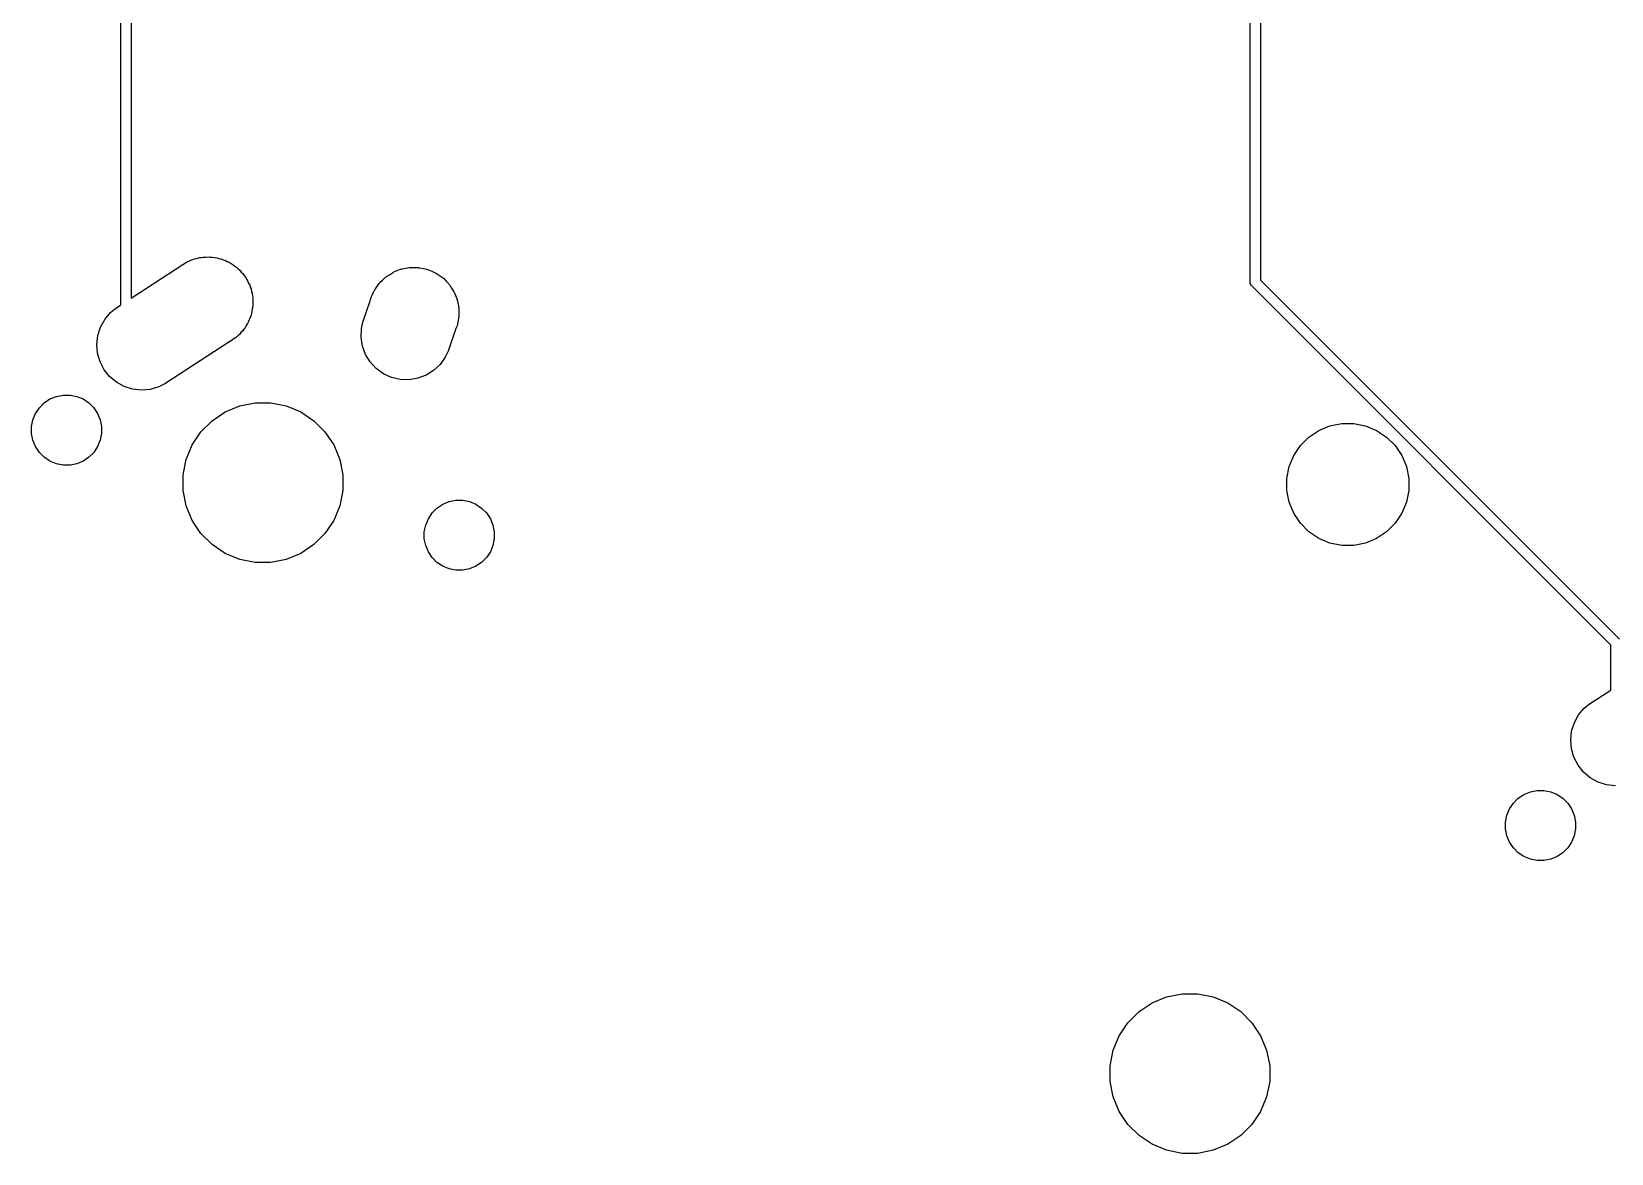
# Model space of a CAD drawing. Extents: x -26.1 to -7.5, y -7.6 to -2.2.
# Drawn here: x -18.507 to -16.952, y -7.202 to -6.099 of the extents above; entities that cross this region are included whole.
import ezdxf

# ---------------------------------------------------------------- set-up
doc = ezdxf.new("R2010")
doc.units = 0
doc.header["$MEASUREMENT"] = 0
doc.layers.add('BLACK', color=7, linetype='CONTINUOUS')

msp = doc.modelspace()

# ---------------------------------------------------------------- linework, layer by layer
at = {"layer": 'BLACK', "linetype": 'CONTINUOUS'}
for p, q in [((-18.4187, -6.36786), (-18.4187, -5.72045)), ((-18.4087, -5.72228), (-18.4087, -6.36134)), ((-17.3078, -6.34528), (-17.3078, -6.0015)), ((-17.2978, -5.99967), (-17.2978, -6.34345)), ((-18.3543, -6.32585), (-18.352, -6.32491)), ((-18.352, -6.32491), (-18.3499, -6.32379)), ((-18.3499, -6.32379), (-18.348, -6.32325)), ((-18.348, -6.32325), (-18.3462, -6.32251)), ((-18.3462, -6.32251), (-18.3438, -6.32203)), ((-18.3438, -6.32203), (-18.3415, -6.32135)), ((-18.3415, -6.32135), (-18.3396, -6.32118)), ((-18.3396, -6.32118), (-18.3377, -6.32081)), ((-18.3377, -6.32081), (-18.3352, -6.32081)), ((-18.3352, -6.32081), (-18.3328, -6.32059)), ((-18.3328, -6.32059), (-18.3309, -6.32081)), ((-18.3309, -6.32081), (-18.329, -6.32081)), ((-18.329, -6.32081), (-18.3266, -6.32128)), ((-18.3266, -6.32128), (-18.3241, -6.32155)), ((-18.3241, -6.32155), (-18.3223, -6.32213)), ((-18.3223, -6.32213), (-18.3204, -6.32251)), ((-18.3204, -6.32251), (-18.3181, -6.32344)), ((-18.3181, -6.32344), (-18.3158, -6.32417)), ((-18.3158, -6.32417), (-18.3141, -6.32511)), ((-18.3141, -6.32511), (-18.3123, -6.32585)), ((-18.4087, -6.36134), (-18.3577, -6.32813)), ((-18.3577, -6.32813), (-18.3543, -6.32585)), ((-18.3123, -6.32585), (-18.3103, -6.3272)), ((-18.3103, -6.3272), (-18.3082, -6.32837)), ((-18.3082, -6.32837), (-18.3067, -6.32962)), ((-18.3067, -6.32962), (-18.3051, -6.33069)), ((-18.3051, -6.33069), (-18.3034, -6.33242)), ((-18.3034, -6.33242), (-18.3015, -6.33399)), ((-18.3015, -6.33399), (-18.3003, -6.33549)), ((-18.3003, -6.33549), (-18.2989, -6.33686)), ((-18.2989, -6.33686), (-18.2976, -6.33889)), ((-18.2976, -6.33889), (-18.296, -6.34079)), ((-18.296, -6.34079), (-18.2951, -6.34251)), ((-18.1589, -6.34098), (-18.1582, -6.34053)), ((-18.1582, -6.34053), (-18.1576, -6.33998)), ((-18.1576, -6.33998), (-18.1546, -6.33811)), ((-18.1546, -6.33811), (-18.1516, -6.33613)), ((-18.1516, -6.33613), (-18.1509, -6.33582)), ((-18.1509, -6.33582), (-18.1502, -6.3354)), ((-18.1502, -6.3354), (-18.1469, -6.33416)), ((-18.1469, -6.33416), (-18.1436, -6.33279)), ((-18.1436, -6.33279), (-18.1428, -6.33264)), ((-18.1428, -6.33264), (-18.142, -6.33235)), ((-18.142, -6.33235), (-18.1385, -6.33179)), ((-18.1385, -6.33179), (-18.135, -6.33109)), ((-18.135, -6.33109), (-18.1342, -6.33109)), ((-18.1342, -6.33109), (-18.1334, -6.33096)), ((-18.1334, -6.33096), (-18.1298, -6.33109)), ((-18.1298, -6.33109), (-18.1263, -6.33109)), ((-18.1263, -6.33109), (-18.1255, -6.33125)), ((-18.1255, -6.33125), (-18.1247, -6.33128)), ((-18.1247, -6.33128), (-18.1212, -6.3321)), ((-18.1212, -6.3321), (-18.1177, -6.33279)), ((-18.1177, -6.33279), (-18.117, -6.3331)), ((-18.117, -6.3331), (-18.1162, -6.33329)), ((-18.1162, -6.33329), (-18.113, -6.33477)), ((-18.113, -6.33477), (-18.1097, -6.33613)), ((-18.1097, -6.33613), (-18.109, -6.33658)), ((-18.109, -6.33658), (-18.1083, -6.33691)), ((-18.1083, -6.33691), (-18.1054, -6.339)), ((-18.1054, -6.339), (-18.1024, -6.34098)), ((-18.2951, -6.34251), (-18.2941, -6.34412)), ((-18.2941, -6.34412), (-18.2931, -6.34637)), ((-18.2931, -6.34637), (-18.292, -6.34853)), ((-18.292, -6.34853), (-18.2915, -6.35039)), ((-18.2915, -6.35039), (-18.2907, -6.35218)), ((-18.2907, -6.35218), (-18.2902, -6.35457)), ((-18.2902, -6.35457), (-18.2896, -6.35691)), ((-18.1713, -6.35769), (-18.1699, -6.3544)), ((-18.1699, -6.3544), (-18.1694, -6.35373)), ((-18.1694, -6.35373), (-18.1691, -6.353)), ((-18.1691, -6.353), (-18.167, -6.35011)), ((-18.167, -6.35011), (-18.165, -6.34715)), ((-18.165, -6.34715), (-18.1645, -6.34658)), ((-18.1645, -6.34658), (-18.164, -6.34592)), ((-18.164, -6.34592), (-18.1614, -6.3435)), ((-18.1614, -6.3435), (-18.1589, -6.34098)), ((-18.1024, -6.34098), (-18.1018, -6.34155)), ((-18.1018, -6.34155), (-18.1012, -6.34202)), ((-18.1012, -6.34202), (-18.0988, -6.34463)), ((-18.0988, -6.34463), (-18.0962, -6.34715)), ((-18.0962, -6.34715), (-18.0958, -6.34782)), ((-18.0958, -6.34782), (-18.0952, -6.34841)), ((-18.0952, -6.34841), (-18.0934, -6.35144)), ((-18.0934, -6.35144), (-18.0914, -6.3544)), ((-18.0914, -6.3544), (-18.0911, -6.35515)), ((-18.0911, -6.35515), (-18.0907, -6.35583)), ((-18.0907, -6.35583), (-18.0894, -6.35917)), ((-17.3079, -6.34552), (-17.3078, -6.34528)), ((-17.3078, -6.3465), (-17.3079, -6.34552)), ((-17.3075, -6.34745), (-17.3078, -6.3465)), ((-17.307, -6.34831), (-17.3075, -6.34745)), ((-17.307, -6.34832), (-17.307, -6.34831)), ((-17.3064, -6.34908), (-17.307, -6.34832)), ((-17.3062, -6.34923), (-17.3064, -6.34908)), ((-16.953, -6.70243), (-17.3062, -6.34923)), ((-17.2978, -6.34345), (-16.9446, -6.69665)), ((-18.4291, -6.37544), (-18.424, -6.37135)), ((-18.424, -6.37135), (-18.4187, -6.36786)), ((-18.2895, -6.37185), (-18.2898, -6.37427)), ((-18.2896, -6.35691), (-18.2894, -6.35884)), ((-18.289, -6.36946), (-18.2895, -6.37185)), ((-18.2894, -6.35884), (-18.289, -6.36073)), ((-18.289, -6.36073), (-18.289, -6.36317)), ((-18.289, -6.36317), (-18.2888, -6.3656)), ((-18.2888, -6.3656), (-18.289, -6.36752)), ((-18.289, -6.36752), (-18.289, -6.36946)), ((-18.1807, -6.38471), (-18.1735, -6.36382)), ((-18.1735, -6.36382), (-18.1732, -6.36246)), ((-18.1732, -6.36246), (-18.1721, -6.3597)), ((-18.1721, -6.3597), (-18.1718, -6.35894)), ((-18.1718, -6.35894), (-18.1713, -6.35769)), ((-18.0894, -6.35917), (-18.0881, -6.36246)), ((-18.0881, -6.36246), (-18.0879, -6.36325)), ((-18.0879, -6.36325), (-18.0876, -6.36401)), ((-18.0876, -6.36401), (-18.087, -6.36752)), ((-18.087, -6.36752), (-18.0864, -6.37102)), ((-18.0864, -6.37102), (-18.0864, -6.37183)), ((-18.0864, -6.37183), (-18.0862, -6.37262)), ((-18.4389, -6.38977), (-18.4347, -6.38213)), ((-18.4347, -6.38213), (-18.4291, -6.37544)), ((-18.2941, -6.38608), (-18.2954, -6.3881)), ((-18.2933, -6.38429), (-18.2941, -6.38608)), ((-18.2924, -6.38259), (-18.2933, -6.38429)), ((-18.2917, -6.38027), (-18.2924, -6.38259)), ((-18.2907, -6.37802), (-18.2917, -6.38027)), ((-18.2903, -6.37612), (-18.2907, -6.37802)), ((-18.2898, -6.37427), (-18.2903, -6.37612)), ((-18.1822, -6.39107), (-18.1807, -6.38471)), ((-18.0874, -6.38481), (-18.0881, -6.3883)), ((-18.0865, -6.38134), (-18.0874, -6.38481)), ((-18.0864, -6.37974), (-18.0865, -6.38054)), ((-18.0865, -6.38054), (-18.0865, -6.38134)), ((-18.0862, -6.37262), (-18.0864, -6.37618)), ((-18.0864, -6.37618), (-18.0864, -6.37974)), ((-18.4425, -6.40676), (-18.4416, -6.39809)), ((-18.4416, -6.39809), (-18.4389, -6.38977)), ((-18.3089, -6.40207), (-18.3123, -6.40435)), ((-18.3073, -6.40101), (-18.3089, -6.40207)), ((-18.3071, -6.40085), (-18.3073, -6.40101)), ((-18.3051, -6.3995), (-18.3071, -6.40085)), ((-18.3037, -6.39813), (-18.3051, -6.3995)), ((-18.3022, -6.39692), (-18.3037, -6.39813)), ((-18.3006, -6.39505), (-18.3022, -6.39692)), ((-18.2989, -6.39333), (-18.3006, -6.39505)), ((-18.2978, -6.39172), (-18.2989, -6.39333)), ((-18.2966, -6.39024), (-18.2978, -6.39172)), ((-18.2954, -6.3881), (-18.2966, -6.39024)), ((-18.1825, -6.39979), (-18.1822, -6.39107)), ((-18.1811, -6.4084), (-18.1825, -6.39979)), ((-18.0892, -6.39106), (-18.0969, -6.41347)), ((-18.0881, -6.3883), (-18.0892, -6.39106)), ((-18.4418, -6.41546), (-18.4425, -6.40676)), ((-18.4393, -6.42383), (-18.4418, -6.41546)), ((-18.3126, -6.40444), (-18.3756, -6.44556)), ((-18.3123, -6.40435), (-18.3126, -6.40444)), ((-18.1781, -6.41658), (-18.1811, -6.4084)), ((-18.1735, -6.424), (-18.1781, -6.41658)), ((-18.0969, -6.41347), (-18.0996, -6.41941)), ((-18.4353, -6.43157), (-18.4393, -6.42383)), ((-18.4298, -6.43838), (-18.4353, -6.43157)), ((-18.1675, -6.43039), (-18.1735, -6.424)), ((-18.1605, -6.4355), (-18.1675, -6.43039)), ((-18.1111, -6.43243), (-18.1185, -6.43701)), ((-18.1047, -6.42649), (-18.1111, -6.43243)), ((-18.0996, -6.41941), (-18.1047, -6.42649)), ((-18.4232, -6.44399), (-18.4298, -6.43838)), ((-18.4155, -6.44819), (-18.4232, -6.44399)), ((-18.4072, -6.45082), (-18.4155, -6.44819)), ((-18.3814, -6.44858), (-18.3898, -6.45102)), ((-18.3756, -6.44556), (-18.3814, -6.44858)), ((-18.1525, -6.43913), (-18.1605, -6.4355)), ((-18.144, -6.44114), (-18.1525, -6.43913)), ((-18.1353, -6.44145), (-18.144, -6.44114)), ((-18.1267, -6.44006), (-18.1353, -6.44145)), ((-18.1185, -6.43701), (-18.1267, -6.44006)), ((-18.4989, -6.46896), (-18.4941, -6.46416)), ((-18.4941, -6.46416), (-18.4885, -6.46039)), ((-18.4885, -6.46039), (-18.4822, -6.4578)), ((-18.4822, -6.4578), (-18.4756, -6.45647)), ((-18.4756, -6.45647), (-18.4688, -6.45647)), ((-18.4688, -6.45647), (-18.4621, -6.4578)), ((-18.4621, -6.4578), (-18.4559, -6.46039)), ((-18.4559, -6.46039), (-18.4502, -6.46416)), ((-18.4502, -6.46416), (-18.4454, -6.46896)), ((-18.3985, -6.45177), (-18.4072, -6.45082)), ((-18.3898, -6.45102), (-18.3985, -6.45177)), ((-18.3019, -6.4672), (-18.2867, -6.46419)), ((-18.2867, -6.46419), (-18.2713, -6.46419)), ((-18.2713, -6.46419), (-18.2561, -6.4672)), ((-18.5053, -6.48087), (-18.5027, -6.4746)), ((-18.5027, -6.4746), (-18.4989, -6.46896)), ((-18.4454, -6.46896), (-18.4417, -6.4746)), ((-18.4417, -6.4746), (-18.4391, -6.48087)), ((-18.329, -6.48171), (-18.3162, -6.47312)), ((-18.3162, -6.47312), (-18.3019, -6.4672)), ((-18.2561, -6.4672), (-18.2418, -6.47312)), ((-18.2418, -6.47312), (-18.229, -6.48171)), ((-18.5066, -6.48753), (-18.5053, -6.48087)), ((-18.5066, -6.49431), (-18.5066, -6.48753)), ((-18.5053, -6.50097), (-18.5066, -6.49431)), ((-18.4391, -6.48087), (-18.4377, -6.48753)), ((-18.4377, -6.49431), (-18.4391, -6.50097)), ((-18.4377, -6.48753), (-18.4377, -6.49431)), ((-18.3486, -6.5055), (-18.34, -6.49264)), ((-18.34, -6.49264), (-18.329, -6.48171)), ((-18.229, -6.48171), (-18.218, -6.49264)), ((-18.218, -6.49264), (-18.2094, -6.5055)), ((-17.2501, -6.49781), (-17.2402, -6.49124)), ((-17.2402, -6.49124), (-17.2293, -6.48672)), ((-17.2293, -6.48672), (-17.2177, -6.48441)), ((-17.2177, -6.48441), (-17.2059, -6.48441)), ((-17.2059, -6.48441), (-17.1943, -6.48672)), ((-17.1943, -6.48672), (-17.1834, -6.49124)), ((-17.1834, -6.49124), (-17.1736, -6.49781)), ((-18.5027, -6.50724), (-18.5053, -6.50097)), ((-18.4989, -6.51288), (-18.5027, -6.50724)), ((-18.4417, -6.50724), (-18.4454, -6.51288)), ((-18.4391, -6.50097), (-18.4417, -6.50724)), ((-18.3545, -6.51979), (-18.3486, -6.5055)), ((-18.2094, -6.5055), (-18.2035, -6.51979)), ((-17.265, -6.51599), (-17.2584, -6.50616)), ((-17.2584, -6.50616), (-17.2501, -6.49781)), ((-17.1736, -6.49781), (-17.1652, -6.50616)), ((-17.1652, -6.50616), (-17.1586, -6.51599)), ((-18.4941, -6.51768), (-18.4989, -6.51288)), ((-18.4885, -6.52145), (-18.4941, -6.51768)), ((-18.4822, -6.52405), (-18.4885, -6.52145)), ((-18.4756, -6.52537), (-18.4822, -6.52405)), ((-18.4688, -6.52537), (-18.4756, -6.52537)), ((-18.4621, -6.52405), (-18.4688, -6.52537)), ((-18.4559, -6.52145), (-18.4621, -6.52405)), ((-18.4502, -6.51768), (-18.4559, -6.52145)), ((-18.4454, -6.51288), (-18.4502, -6.51768)), ((-18.3575, -6.53495), (-18.3545, -6.51979)), ((-18.2035, -6.51979), (-18.2005, -6.53495)), ((-17.2718, -6.5385), (-17.2695, -6.52691)), ((-17.2695, -6.52691), (-17.265, -6.51599)), ((-17.1586, -6.51599), (-17.1541, -6.52691)), ((-17.1541, -6.52691), (-17.1518, -6.5385)), ((-18.3575, -6.55042), (-18.3575, -6.53495)), ((-18.2005, -6.53495), (-18.2005, -6.55042)), ((-17.2718, -6.55032), (-17.2718, -6.5385)), ((-17.1518, -6.5385), (-17.1518, -6.55032)), ((-18.3545, -6.56558), (-18.3575, -6.55042)), ((-18.2005, -6.55042), (-18.2035, -6.56558)), ((-17.2695, -6.56191), (-17.2718, -6.55032)), ((-17.1518, -6.55032), (-17.1541, -6.56191)), ((-18.3486, -6.57987), (-18.3545, -6.56558)), ((-18.2035, -6.56558), (-18.2094, -6.57987)), ((-18.1163, -6.57813), (-18.1126, -6.57249)), ((-18.1126, -6.57249), (-18.1078, -6.56769)), ((-18.1078, -6.56769), (-18.1021, -6.56392)), ((-18.1021, -6.56392), (-18.0959, -6.56132)), ((-18.0959, -6.56132), (-18.0892, -6.56)), ((-18.0892, -6.56), (-18.0824, -6.56)), ((-18.0824, -6.56), (-18.0758, -6.56132)), ((-18.0758, -6.56132), (-18.0695, -6.56392)), ((-18.0695, -6.56392), (-18.0639, -6.56769)), ((-18.0639, -6.56769), (-18.0591, -6.57249)), ((-18.0591, -6.57249), (-18.0553, -6.57813)), ((-17.265, -6.57283), (-17.2695, -6.56191)), ((-17.2584, -6.58266), (-17.265, -6.57283)), ((-17.1586, -6.57283), (-17.1652, -6.58266)), ((-17.1541, -6.56191), (-17.1586, -6.57283)), ((-18.34, -6.59273), (-18.3486, -6.57987)), ((-18.2094, -6.57987), (-18.218, -6.59273)), ((-18.1203, -6.59106), (-18.1189, -6.5844)), ((-18.1189, -6.5844), (-18.1163, -6.57813)), ((-18.0553, -6.57813), (-18.0527, -6.5844)), ((-18.0527, -6.5844), (-18.0514, -6.59106)), ((-17.2501, -6.59102), (-17.2584, -6.58266)), ((-17.1652, -6.58266), (-17.1736, -6.59102)), ((-18.329, -6.60366), (-18.34, -6.59273)), ((-18.3162, -6.61225), (-18.329, -6.60366)), ((-18.229, -6.60366), (-18.2418, -6.61225)), ((-18.218, -6.59273), (-18.229, -6.60366)), ((-18.1203, -6.59784), (-18.1203, -6.59106)), ((-18.1189, -6.6045), (-18.1203, -6.59784)), ((-18.1163, -6.61077), (-18.1189, -6.6045)), ((-18.0527, -6.6045), (-18.0553, -6.61077)), ((-18.0514, -6.59784), (-18.0527, -6.6045)), ((-18.0514, -6.59106), (-18.0514, -6.59784)), ((-17.2402, -6.59758), (-17.2501, -6.59102)), ((-17.2293, -6.6021), (-17.2402, -6.59758)), ((-17.2177, -6.60441), (-17.2293, -6.6021)), ((-17.2059, -6.60441), (-17.2177, -6.60441)), ((-17.1943, -6.6021), (-17.2059, -6.60441)), ((-17.1834, -6.59758), (-17.1943, -6.6021)), ((-17.1736, -6.59102), (-17.1834, -6.59758)), ((-18.3019, -6.61817), (-18.3162, -6.61225)), ((-18.2867, -6.62119), (-18.3019, -6.61817)), ((-18.2561, -6.61817), (-18.2713, -6.62119)), ((-18.2418, -6.61225), (-18.2561, -6.61817)), ((-18.1126, -6.61641), (-18.1163, -6.61077)), ((-18.1078, -6.62121), (-18.1126, -6.61641)), ((-18.0591, -6.61641), (-18.0639, -6.62121)), ((-18.0553, -6.61077), (-18.0591, -6.61641)), ((-18.2713, -6.62119), (-18.2867, -6.62119)), ((-18.1021, -6.62498), (-18.1078, -6.62121)), ((-18.0959, -6.62757), (-18.1021, -6.62498)), ((-18.0892, -6.6289), (-18.0959, -6.62757)), ((-18.0824, -6.6289), (-18.0892, -6.6289)), ((-18.0758, -6.62757), (-18.0824, -6.6289)), ((-18.0695, -6.62498), (-18.0758, -6.62757)), ((-18.0639, -6.62121), (-18.0695, -6.62498)), ((-16.953, -6.74666), (-16.953, -6.70243)), ((-16.9791, -6.76444), (-16.974, -6.76035)), ((-16.974, -6.76035), (-16.953, -6.74666)), ((-16.9889, -6.77877), (-16.9847, -6.77113)), ((-16.9847, -6.77113), (-16.9791, -6.76444)), ((-16.9925, -6.79576), (-16.9916, -6.78709)), ((-16.9916, -6.78709), (-16.9889, -6.77877)), ((-16.9918, -6.80446), (-16.9925, -6.79576)), ((-16.9893, -6.81283), (-16.9918, -6.80446)), ((-16.9853, -6.82057), (-16.9893, -6.81283)), ((-16.9798, -6.82738), (-16.9853, -6.82057)), ((-16.9732, -6.83299), (-16.9798, -6.82738)), ((-16.9655, -6.83719), (-16.9732, -6.83299)), ((-16.9572, -6.83982), (-16.9655, -6.83719)), ((-17.0489, -6.85796), (-17.0441, -6.85316)), ((-17.0441, -6.85316), (-17.0385, -6.84939)), ((-17.0385, -6.84939), (-17.0322, -6.8468)), ((-17.0322, -6.8468), (-17.0256, -6.84547)), ((-17.0256, -6.84547), (-17.0188, -6.84547)), ((-17.0188, -6.84547), (-17.0121, -6.8468)), ((-17.0121, -6.8468), (-17.0059, -6.84939)), ((-17.0059, -6.84939), (-17.0002, -6.85316)), ((-17.0002, -6.85316), (-16.9954, -6.85796)), ((-16.9485, -6.84077), (-16.9572, -6.83982)), ((-17.0553, -6.86987), (-17.0527, -6.8636)), ((-17.0527, -6.8636), (-17.0489, -6.85796)), ((-16.9954, -6.85796), (-16.9917, -6.8636)), ((-16.9917, -6.8636), (-16.9891, -6.86987)), ((-17.0566, -6.87653), (-17.0553, -6.86987)), ((-17.0566, -6.88331), (-17.0566, -6.87653)), ((-17.0553, -6.88997), (-17.0566, -6.88331)), ((-16.9891, -6.86987), (-16.9877, -6.87653)), ((-16.9877, -6.88331), (-16.9891, -6.88997)), ((-16.9877, -6.87653), (-16.9877, -6.88331)), ((-17.0527, -6.89624), (-17.0553, -6.88997)), ((-17.0489, -6.90188), (-17.0527, -6.89624)), ((-16.9917, -6.89624), (-16.9954, -6.90188)), ((-16.9891, -6.88997), (-16.9917, -6.89624)), ((-17.0441, -6.90668), (-17.0489, -6.90188)), ((-17.0385, -6.91045), (-17.0441, -6.90668)), ((-17.0322, -6.91305), (-17.0385, -6.91045)), ((-17.0256, -6.91437), (-17.0322, -6.91305)), ((-17.0188, -6.91437), (-17.0256, -6.91437)), ((-17.0121, -6.91305), (-17.0188, -6.91437)), ((-17.0059, -6.91045), (-17.0121, -6.91305)), ((-17.0002, -6.90668), (-17.0059, -6.91045)), ((-16.9954, -6.90188), (-17.0002, -6.90668)), ((-17.4171, -7.06299), (-17.4043, -7.0544)), ((-17.4043, -7.0544), (-17.39, -7.04848)), ((-17.39, -7.04848), (-17.3748, -7.04547)), ((-17.3748, -7.04547), (-17.3594, -7.04547)), ((-17.3594, -7.04547), (-17.3442, -7.04848)), ((-17.3442, -7.04848), (-17.3299, -7.0544)), ((-17.3299, -7.0544), (-17.3171, -7.06299)), ((-17.4281, -7.07393), (-17.4171, -7.06299)), ((-17.3171, -7.06299), (-17.3061, -7.07393)), ((-17.4426, -7.10107), (-17.4367, -7.08678)), ((-17.4367, -7.08678), (-17.4281, -7.07393)), ((-17.3061, -7.07393), (-17.2975, -7.08678)), ((-17.2975, -7.08678), (-17.2916, -7.10107)), ((-17.4456, -7.11623), (-17.4426, -7.10107)), ((-17.2916, -7.10107), (-17.2886, -7.11623)), ((-17.4456, -7.1317), (-17.4456, -7.11623)), ((-17.2886, -7.11623), (-17.2886, -7.1317)), ((-17.4426, -7.14686), (-17.4456, -7.1317)), ((-17.2886, -7.1317), (-17.2916, -7.14686)), ((-17.4367, -7.16115), (-17.4426, -7.14686)), ((-17.2916, -7.14686), (-17.2975, -7.16115)), ((-17.4281, -7.17401), (-17.4367, -7.16115)), ((-17.2975, -7.16115), (-17.3061, -7.17401)), ((-17.4171, -7.18494), (-17.4281, -7.17401)), ((-17.3061, -7.17401), (-17.3171, -7.18494)), ((-17.4043, -7.19353), (-17.4171, -7.18494)), ((-17.39, -7.19945), (-17.4043, -7.19353)), ((-17.3299, -7.19353), (-17.3442, -7.19945)), ((-17.3171, -7.18494), (-17.3299, -7.19353)), ((-17.3748, -7.20247), (-17.39, -7.19945)), ((-17.3594, -7.20247), (-17.3748, -7.20247)), ((-17.3442, -7.19945), (-17.3594, -7.20247))]:
    msp.add_line(p, q, dxfattribs=at)

doc.saveas('drawing.dxf')
